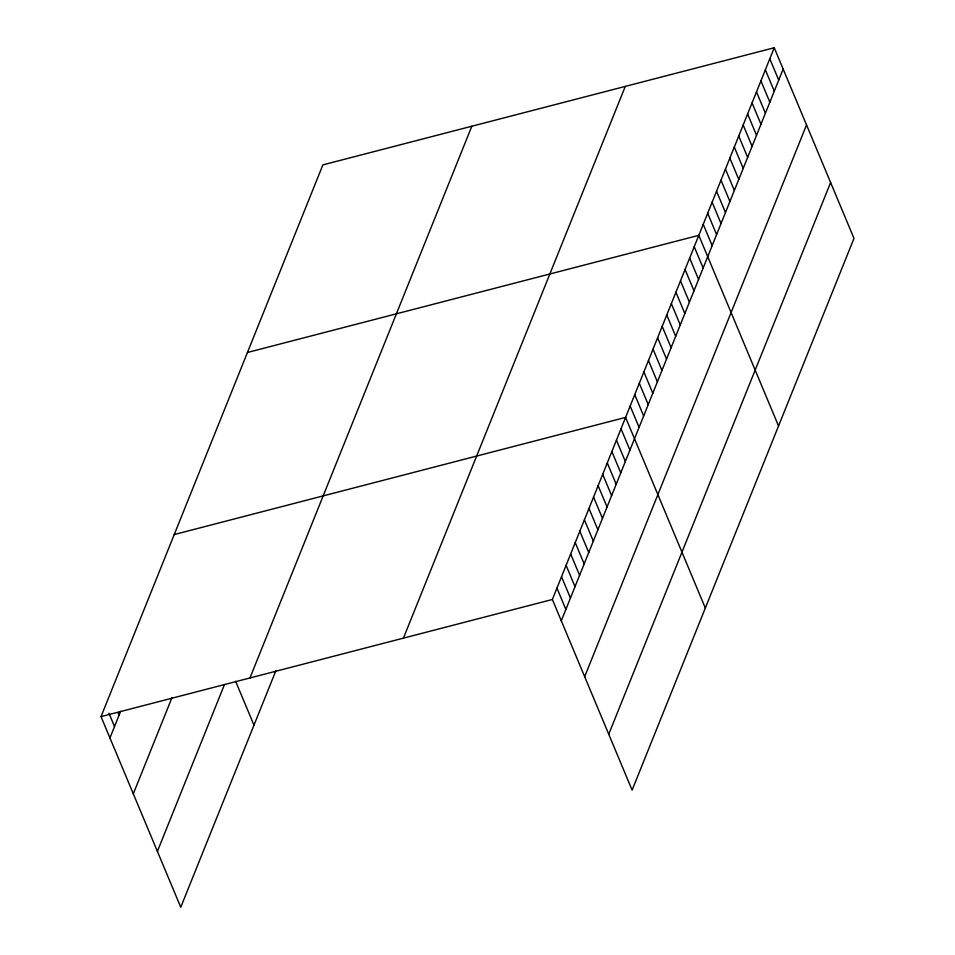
<?xml version="1.0" encoding="UTF-8"?>
<svg xmlns="http://www.w3.org/2000/svg" width="955" height="955" viewBox="0 0 955 955"><rect width="100%" height="100%" fill="white"/><g stroke="black" fill="none" stroke-linecap="round" stroke-linejoin="round"><path stroke-width="1.43" d="M275.84 670.816L180.758 907.25L101.015 716.62L322.886 164.881L774.242 47.75L853.985 238.38L632.115 790.119L552.372 599.477L774.242 47.75M109.932 737.94L120.617 711.38M133.306 793.808L171.948 697.711M157.396 851.371L224.509 684.472M249.959 677.955L471.83 126.227M403.428 638.131L625.286 86.404M561.289 620.798L783.16 69.07M584.663 676.677L806.533 124.938M608.741 734.24L830.611 182.512M247.452 352.479L698.797 235.336L778.54 425.978M174.24 534.549L625.585 417.407L705.327 608.049M101.015 716.62L552.372 599.477M769.802 58.78L778.719 80.101M765.361 69.822L774.278 91.143M760.92 80.853L769.837 102.173M756.491 91.883L765.409 113.203M752.051 102.925L760.968 124.246M747.61 113.955L756.527 135.276M743.181 124.998L752.098 146.306M738.74 136.028L747.658 157.348M734.3 147.058L743.217 168.378M729.859 158.1L738.776 179.421M725.43 169.131L734.347 190.451M720.989 180.161L729.907 201.481M716.548 191.203L725.466 212.523M712.12 202.233L721.037 223.554M707.679 213.263L716.596 234.584M703.238 224.306L712.155 245.626M694.225 246.712L703.143 268.033M689.653 258.101L698.571 279.421M685.069 269.477L693.987 290.798M680.497 280.854L689.414 302.174M675.925 292.23L684.842 313.55M671.341 303.618L680.258 324.939M666.769 314.995L675.686 336.315M662.197 326.371L671.114 347.692M657.613 337.748L666.53 359.068M653.041 349.136L661.958 370.456M648.469 360.513L657.386 381.833M643.885 371.889L652.802 393.209M639.313 383.265L648.23 404.586M634.741 394.654L643.658 415.974M630.157 406.03L639.074 427.351M621.013 428.783L629.93 450.103M616.429 440.171L625.346 461.492M611.857 451.548L620.774 472.868M607.285 462.924L616.202 484.245M602.701 474.301L611.618 495.621M598.128 485.689L607.046 507.01M593.556 497.066L602.474 518.386M588.972 508.442L597.89 529.762M584.4 519.818L593.318 541.139M579.828 531.207L588.746 552.527M575.244 542.583L584.162 563.904M570.672 553.96L579.59 575.28M566.1 565.336L575.017 586.657M561.516 576.725L570.433 598.045M556.944 588.101L565.861 609.421M235.61 681.273L253.982 725.179M117.978 712.514L119.089 715.176M108.942 713.23L114.516 726.552"/></g></svg>
